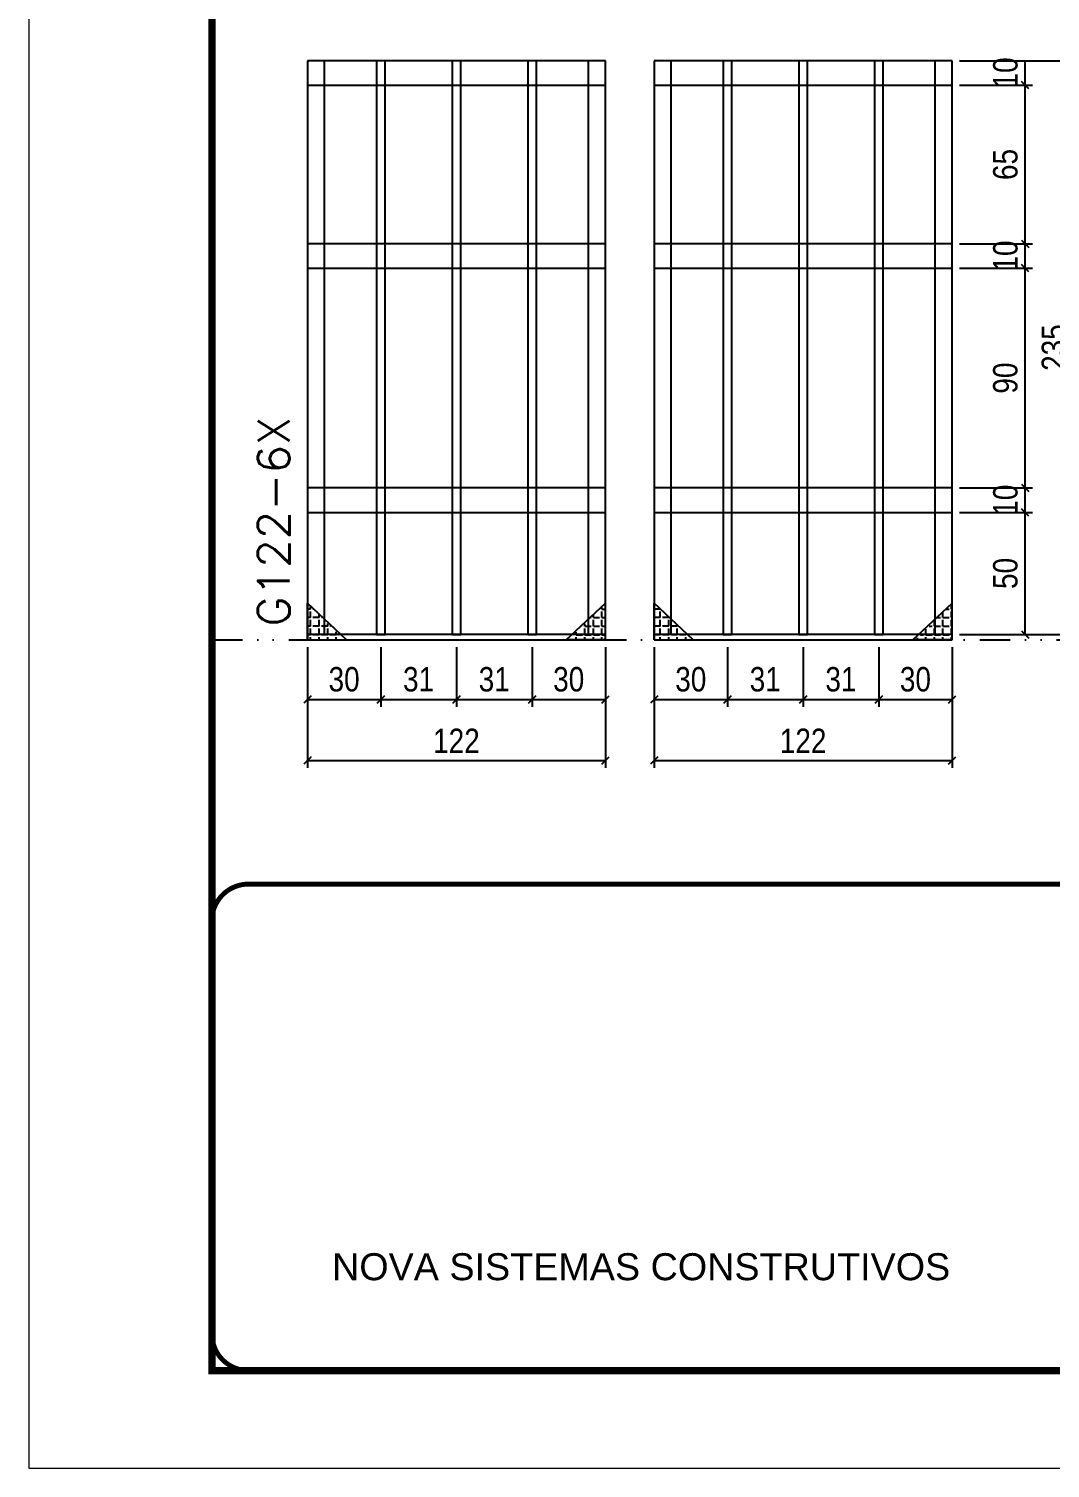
# Model space of a CAD drawing. Header units: millimetres. Extents: x 1945 to 8225, y 304 to 15137.
# Drawn here: x 1945 to 2363, y 304 to 894 of the extents above; entities that cross this region are included whole.
import ezdxf

# ---------------------------------------------------------------- set-up
doc = ezdxf.new("R2010")
doc.units = ezdxf.units.MM
for name, pattern in [('CONTINUO', [0]), ('DASHED', [0.75, 0.5, -0.25]), ('DIVIDE2', [0.625, 0.25, -0.125, 0, -0.125, 0, -0.125])]:
    doc.linetypes.add(name, pattern=pattern)
for name, color, linetype in [('COTA', 241, 'Continuous'), ('Nível', 160, 'Continuous'), ('SARR_2.2x10', 60, 'Continuous'), ('SARR_2.2x7', 40, 'Continuous'), ('SARR_3.5x7', 81, 'Continuous')]:
    doc.layers.add(name, color=color, linetype=linetype)
for name, color, linetype, lineweight in [('Folhas', 255, 'Continuous', 9), ('SARRAFO DE PRESSAO', 251, 'DASHED', 9), ('Texto Seção', 7, 'Continuous', 15)]:
    doc.layers.add(name, color=color, linetype=linetype, lineweight=lineweight)
doc.styles.add('ARIAL', font='arial.ttf')
doc.styles.add('COTA TECNICA', font='techl___.ttf', dxfattribs={"height": 10})
doc.styles.add('REGUA-120', font='ROMANS.shx', dxfattribs={"height": 15})
doc.dimstyles.new('PAINEL', dxfattribs={"dimtxt": 10, "dimasz": 3, "dimexe": 3, "dimexo": 3, "dimgap": 3, "dimtad": 1, "dimdec": 1, "dimzin": 12, "dimdsep": 46, "dimtxsty": 'COTA TECNICA', "dimblk1": 'OBLIQUE', "dimblk2": 'OBLIQUE', "dimsah": 1, "dimcen": 0.9, "dimclrd": 4, "dimclre": 4, "dimclrt": 240, "dimadec": 1, "dimazin": 3, "dimtfac": 1, "dimtdec": 1, "dimtmove": 0, "dimatfit": 3, "dimfxl": 1, "dimtolj": 1, "dimtzin": 12, "dimarcsym": 0})
doc.dimstyles.new('PAINEL-NOVA', dxfattribs={"dimtxt": 10, "dimasz": 3, "dimexe": 3, "dimexo": 3, "dimgap": 3, "dimtad": 1, "dimdec": 1, "dimzin": 12, "dimdsep": 46, "dimtxsty": 'COTA TECNICA', "dimblk1": 'OBLIQUE', "dimblk2": 'OBLIQUE', "dimsah": 1, "dimcen": 0.9, "dimclrd": 4, "dimclre": 4, "dimclrt": 240, "dimadec": 1, "dimazin": 3, "dimtfac": 1, "dimtdec": 1, "dimtix": 1, "dimtmove": 0, "dimatfit": 3, "dimfxl": 1, "dimtolj": 1, "dimtzin": 12, "dimarcsym": 0})
pattern_1 = [(0, (33507.324, 9366.3574), (0, 3.4925), [2.54, -0.9525]), (90, (33507.324, 9366.3574), (-3.4925, 2e-16), [2.54, -0.9525])]

# ---------------------------------------------------------------- blocks, each defined once
blk = doc.blocks.new('9999999999')
at = {"color": 30, "linetype": 'CONTINUO', "const_width": 2}
blk.add_lwpolyline([(99583.98, 34230.21), (99583.98, 34414.45, 0.414214), (99568.98, 34429.45), (98228.98, 34429.45, 0.414214), (98213.98, 34414.45), (98213.98, 34245.21, 0.414214), (98228.98, 34230.21), (99583.98, 34230.21)], format="xyb", dxfattribs=at)
at = {"layer": 'Folhas'}
blk.add_lwpolyline([(98138.98, 34190.21), (99623.98, 34190.21), (99623.98, 35240.21), (98138.98, 35240.21)], close=True, dxfattribs=at)
at = {"layer": 'Folhas', "color": 30, "const_width": 3}
blk.add_lwpolyline([(98213.98, 34230.21), (99583.98, 34230.21), (99583.98, 35200.21), (98213.98, 35200.21)], close=True, dxfattribs=at)
at = {"color": 7, "linetype": 'Continuous', "ltscale": 5, "style": 'ARIAL'}
blk.add_text('NOVA SISTEMAS CONSTRUTIVOS', height=11.0592, dxfattribs=at).set_placement((98263.19, 34267.21))
blk = doc.blocks.new('_Oblique')
at = {"color": 0, "linetype": 'ByBlock', "lineweight": -2}
blk.add_line((-0.5, -0.5), (0.5, 0.5), dxfattribs=at)
blk = doc.blocks.new('*D1822')
at = {"layer": 'COTA', "color": 4, "linetype": 'Continuous', "lineweight": -2, "ltscale": 30, "transparency": 16777216}
for p, q in [((2059.01, 640.49), (2059.01, 591.06)), ((2181.01, 640.49), (2181.01, 591.06)), ((2059.01, 594.06), (2181.01, 594.06))]:
    blk.add_line(p, q, dxfattribs=at)
at = {"layer": 'Defpoints', "color": 0, "linetype": 'Continuous', "ltscale": 30, "transparency": 16777216}
for p in [(2059.01, 643.49), (2181.01, 643.49), (2181.01, 594.06)]:
    blk.add_point(p, dxfattribs=at)
at = {"layer": 'COTA', "color": 4, "linetype": 'Continuous', "lineweight": -2, "ltscale": 30, "transparency": 16777216, "xscale": 3, "yscale": 3, "zscale": 3, "rotation": 180}
blk.add_blockref('_Oblique', (2059.01, 594.06), dxfattribs=at)
at = {"layer": 'COTA', "color": 4, "linetype": 'Continuous', "lineweight": -2, "ltscale": 30, "transparency": 16777216, "xscale": 3, "yscale": 3, "zscale": 3}
blk.add_blockref('_Oblique', (2181.01, 594.06), dxfattribs=at)
at = {"layer": 'COTA', "color": 240, "linetype": 'Continuous', "ltscale": 30, "transparency": 16777216, "insert": (2120.01, 602.12), "char_height": 10, "attachment_point": 5, "style": 'COTA TECNICA'}
blk.add_mtext('\\A1;122', dxfattribs=at)
blk = doc.blocks.new('*D1823')
at = {"layer": 'COTA', "color": 4, "linetype": 'Continuous', "lineweight": -2, "ltscale": 30, "transparency": 16777216}
for p, q in [((2059.01, 640.49), (2059.01, 616.06)), ((2089.01, 640.49), (2089.01, 616.06)), ((2059.01, 619.06), (2089.01, 619.06))]:
    blk.add_line(p, q, dxfattribs=at)
at = {"layer": 'Defpoints', "color": 0, "linetype": 'Continuous', "ltscale": 30, "transparency": 16777216}
for p in [(2059.01, 643.49), (2089.01, 643.49), (2089.01, 619.06)]:
    blk.add_point(p, dxfattribs=at)
at = {"layer": 'COTA', "color": 4, "linetype": 'Continuous', "lineweight": -2, "ltscale": 30, "transparency": 16777216, "xscale": 3, "yscale": 3, "zscale": 3, "rotation": 180}
blk.add_blockref('_Oblique', (2059.01, 619.06), dxfattribs=at)
at = {"layer": 'COTA', "color": 4, "linetype": 'Continuous', "lineweight": -2, "ltscale": 30, "transparency": 16777216, "xscale": 3, "yscale": 3, "zscale": 3}
blk.add_blockref('_Oblique', (2089.01, 619.06), dxfattribs=at)
at = {"layer": 'COTA', "color": 240, "linetype": 'Continuous', "ltscale": 30, "transparency": 16777216, "insert": (2074.01, 627.28), "char_height": 10, "attachment_point": 5, "style": 'COTA TECNICA'}
blk.add_mtext('\\A1;30', dxfattribs=at)
blk = doc.blocks.new('*D1824')
at = {"layer": 'COTA', "color": 4, "linetype": 'Continuous', "lineweight": -2, "ltscale": 30, "transparency": 16777216}
for p, q in [((2089.01, 640.49), (2089.01, 616.06)), ((2120.01, 640.49), (2120.01, 616.06)), ((2089.01, 619.06), (2120.01, 619.06))]:
    blk.add_line(p, q, dxfattribs=at)
at = {"layer": 'Defpoints', "color": 0, "linetype": 'Continuous', "ltscale": 30, "transparency": 16777216}
for p in [(2089.01, 643.49), (2120.01, 643.49), (2120.01, 619.06)]:
    blk.add_point(p, dxfattribs=at)
at = {"layer": 'COTA', "color": 4, "linetype": 'Continuous', "lineweight": -2, "ltscale": 30, "transparency": 16777216, "xscale": 3, "yscale": 3, "zscale": 3, "rotation": 180}
blk.add_blockref('_Oblique', (2089.01, 619.06), dxfattribs=at)
at = {"layer": 'COTA', "color": 4, "linetype": 'Continuous', "lineweight": -2, "ltscale": 30, "transparency": 16777216, "xscale": 3, "yscale": 3, "zscale": 3}
blk.add_blockref('_Oblique', (2120.01, 619.06), dxfattribs=at)
at = {"layer": 'COTA', "color": 240, "linetype": 'Continuous', "ltscale": 30, "transparency": 16777216, "insert": (2104.51, 627.28), "char_height": 10, "attachment_point": 5, "style": 'COTA TECNICA'}
blk.add_mtext('\\A1;31', dxfattribs=at)
blk = doc.blocks.new('*D1825')
at = {"layer": 'COTA', "color": 4, "linetype": 'Continuous', "lineweight": -2, "ltscale": 30, "transparency": 16777216}
for p, q in [((2120.01, 640.49), (2120.01, 616.06)), ((2151.01, 640.49), (2151.01, 616.06)), ((2120.01, 619.06), (2151.01, 619.06))]:
    blk.add_line(p, q, dxfattribs=at)
at = {"layer": 'Defpoints', "color": 0, "linetype": 'Continuous', "ltscale": 30, "transparency": 16777216}
for p in [(2120.01, 643.49), (2151.01, 643.49), (2151.01, 619.06)]:
    blk.add_point(p, dxfattribs=at)
at = {"layer": 'COTA', "color": 4, "linetype": 'Continuous', "lineweight": -2, "ltscale": 30, "transparency": 16777216, "xscale": 3, "yscale": 3, "zscale": 3, "rotation": 180}
blk.add_blockref('_Oblique', (2120.01, 619.06), dxfattribs=at)
at = {"layer": 'COTA', "color": 4, "linetype": 'Continuous', "lineweight": -2, "ltscale": 30, "transparency": 16777216, "xscale": 3, "yscale": 3, "zscale": 3}
blk.add_blockref('_Oblique', (2151.01, 619.06), dxfattribs=at)
at = {"layer": 'COTA', "color": 240, "linetype": 'Continuous', "ltscale": 30, "transparency": 16777216, "insert": (2135.51, 627.28), "char_height": 10, "attachment_point": 5, "style": 'COTA TECNICA'}
blk.add_mtext('\\A1;31', dxfattribs=at)
blk = doc.blocks.new('*D1826')
at = {"layer": 'COTA', "color": 4, "linetype": 'Continuous', "lineweight": -2, "ltscale": 30, "transparency": 16777216}
for p, q in [((2151.01, 640.49), (2151.01, 616.06)), ((2181.01, 640.49), (2181.01, 616.06)), ((2151.01, 619.06), (2181.01, 619.06))]:
    blk.add_line(p, q, dxfattribs=at)
at = {"layer": 'Defpoints', "color": 0, "linetype": 'Continuous', "ltscale": 30, "transparency": 16777216}
for p in [(2151.01, 643.49), (2181.01, 643.49), (2181.01, 619.06)]:
    blk.add_point(p, dxfattribs=at)
at = {"layer": 'COTA', "color": 4, "linetype": 'Continuous', "lineweight": -2, "ltscale": 30, "transparency": 16777216, "xscale": 3, "yscale": 3, "zscale": 3, "rotation": 180}
blk.add_blockref('_Oblique', (2151.01, 619.06), dxfattribs=at)
at = {"layer": 'COTA', "color": 4, "linetype": 'Continuous', "lineweight": -2, "ltscale": 30, "transparency": 16777216, "xscale": 3, "yscale": 3, "zscale": 3}
blk.add_blockref('_Oblique', (2181.01, 619.06), dxfattribs=at)
at = {"layer": 'COTA', "color": 240, "linetype": 'Continuous', "ltscale": 30, "transparency": 16777216, "insert": (2166.01, 627.28), "char_height": 10, "attachment_point": 5, "style": 'COTA TECNICA'}
blk.add_mtext('\\A1;30', dxfattribs=at)
blk = doc.blocks.new('*D1827')
at = {"layer": 'COTA', "color": 4, "linetype": 'Continuous', "lineweight": -2, "ltscale": 30, "transparency": 16777216}
for p, q in [((2326.01, 880.69), (2376.01, 880.69)), ((2373.01, 645.69), (2373.01, 880.69)), ((2326.01, 645.69), (2376.01, 645.69))]:
    blk.add_line(p, q, dxfattribs=at)
at = {"layer": 'Defpoints', "color": 0, "linetype": 'Continuous', "ltscale": 30, "transparency": 16777216}
for p in [(2323.01, 880.69), (2373.01, 880.69), (2323.01, 645.69)]:
    blk.add_point(p, dxfattribs=at)
at = {"layer": 'COTA', "color": 4, "linetype": 'Continuous', "lineweight": -2, "ltscale": 30, "transparency": 16777216, "xscale": 3, "yscale": 3, "zscale": 3}
for p, rotation in [((2373.01, 880.69), 90), ((2373.01, 645.69), 270)]:
    blk.add_blockref('_Oblique', p, dxfattribs=dict(at, rotation=rotation))
at = {"layer": 'COTA', "color": 240, "linetype": 'Continuous', "ltscale": 30, "transparency": 16777216, "insert": (2364.79, 763.19), "char_height": 10, "attachment_point": 5, "rotation": 90, "style": 'COTA TECNICA'}
blk.add_mtext('\\A1;235', dxfattribs=at)
blk = doc.blocks.new('*D1828')
at = {"layer": 'COTA', "color": 4, "linetype": 'Continuous', "lineweight": -2, "ltscale": 30, "transparency": 16777216}
for p, q in [((2326.01, 695.69), (2356.01, 695.69)), ((2353.01, 645.69), (2353.01, 695.69)), ((2326.01, 645.69), (2356.01, 645.69))]:
    blk.add_line(p, q, dxfattribs=at)
at = {"layer": 'Defpoints', "color": 0, "linetype": 'Continuous', "ltscale": 30, "transparency": 16777216}
for p in [(2323.01, 695.69), (2353.01, 695.69), (2323.01, 645.69)]:
    blk.add_point(p, dxfattribs=at)
at = {"layer": 'COTA', "color": 4, "linetype": 'Continuous', "lineweight": -2, "ltscale": 30, "transparency": 16777216, "xscale": 3, "yscale": 3, "zscale": 3}
for p, rotation in [((2353.01, 695.69), 90), ((2353.01, 645.69), 270)]:
    blk.add_blockref('_Oblique', p, dxfattribs=dict(at, rotation=rotation))
at = {"layer": 'COTA', "color": 240, "linetype": 'Continuous', "ltscale": 30, "transparency": 16777216, "insert": (2344.9, 670.69), "char_height": 10, "attachment_point": 5, "rotation": 90, "style": 'COTA TECNICA'}
blk.add_mtext('\\A1;50', dxfattribs=at)
blk = doc.blocks.new('*D1829')
at = {"layer": 'COTA', "color": 4, "linetype": 'Continuous', "lineweight": -2, "ltscale": 30, "transparency": 16777216}
for p, q in [((2326.01, 705.69), (2356.01, 705.69)), ((2353.01, 695.69), (2353.01, 705.69)), ((2326.01, 695.69), (2356.01, 695.69))]:
    blk.add_line(p, q, dxfattribs=at)
at = {"layer": 'Defpoints', "color": 0, "linetype": 'Continuous', "ltscale": 30, "transparency": 16777216}
for p in [(2323.01, 705.69), (2353.01, 705.69), (2323.01, 695.69)]:
    blk.add_point(p, dxfattribs=at)
at = {"layer": 'COTA', "color": 240, "linetype": 'Continuous', "ltscale": 30, "transparency": 16777216, "insert": (2344.91, 700.69), "char_height": 10, "attachment_point": 5, "rotation": 90, "style": 'COTA TECNICA'}
blk.add_mtext('\\A1;10', dxfattribs=at)
blk = doc.blocks.new('*D1830')
at = {"layer": 'COTA', "color": 4, "linetype": 'Continuous', "lineweight": -2, "ltscale": 30, "transparency": 16777216}
for p, q in [((2326.01, 795.69), (2356.01, 795.69)), ((2353.01, 705.69), (2353.01, 795.69)), ((2326.01, 705.69), (2356.01, 705.69))]:
    blk.add_line(p, q, dxfattribs=at)
at = {"layer": 'Defpoints', "color": 0, "linetype": 'Continuous', "ltscale": 30, "transparency": 16777216}
for p in [(2323.01, 795.69), (2353.01, 795.69), (2323.01, 705.69)]:
    blk.add_point(p, dxfattribs=at)
at = {"layer": 'COTA', "color": 4, "linetype": 'Continuous', "lineweight": -2, "ltscale": 30, "transparency": 16777216, "xscale": 3, "yscale": 3, "zscale": 3}
for p, rotation in [((2353.01, 795.69), 90), ((2353.01, 705.69), 270)]:
    blk.add_blockref('_Oblique', p, dxfattribs=dict(at, rotation=rotation))
at = {"layer": 'COTA', "color": 240, "linetype": 'Continuous', "ltscale": 30, "transparency": 16777216, "insert": (2344.88, 750.69), "char_height": 10, "attachment_point": 5, "rotation": 90, "style": 'COTA TECNICA'}
blk.add_mtext('\\A1;90', dxfattribs=at)
blk = doc.blocks.new('*D1831')
at = {"layer": 'COTA', "color": 4, "linetype": 'Continuous', "lineweight": -2, "ltscale": 30, "transparency": 16777216}
for p, q in [((2326.01, 805.69), (2356.01, 805.69)), ((2353.01, 795.69), (2353.01, 805.69)), ((2326.01, 795.69), (2356.01, 795.69))]:
    blk.add_line(p, q, dxfattribs=at)
at = {"layer": 'Defpoints', "color": 0, "linetype": 'Continuous', "ltscale": 30, "transparency": 16777216}
for p in [(2323.01, 805.69), (2353.01, 805.69), (2323.01, 795.69)]:
    blk.add_point(p, dxfattribs=at)
at = {"layer": 'COTA', "color": 240, "linetype": 'Continuous', "ltscale": 30, "transparency": 16777216, "insert": (2344.91, 800.69), "char_height": 10, "attachment_point": 5, "rotation": 90, "style": 'COTA TECNICA'}
blk.add_mtext('\\A1;10', dxfattribs=at)
blk = doc.blocks.new('GRA-D2')
at = {"layer": 'SARR_2.2x10'}
h = blk.add_hatch(dxfattribs=at)
h.set_pattern_fill('ANGLE', color=256, scale=0.5)
h.set_pattern_definition(pattern_1)
h.paths.add_polyline_path([(-7, 8), (0, 15), (0, 2.2), (-7, 2.2)])
h = blk.add_hatch(dxfattribs=at)
h.set_pattern_fill('ANGLE', color=256, scale=0.5)
h.set_pattern_definition(pattern_1)
h.paths.add_polyline_path([(-7, 8), (-7, 2.2), (-12.8, 2.2)])
h = blk.add_hatch(dxfattribs=at)
h.set_pattern_fill('ANGLE', color=256, scale=0.5)
h.set_pattern_definition(pattern_1)
h.paths.add_polyline_path([(-12.8, 2.2), (0, 2.2), (0, 0), (-15, 0)])
for p, q in [((-16, 0), (0, 15)), ((0, 0), (0, 15)), ((0, 0), (-16, 0))]:
    blk.add_line(p, q, dxfattribs=at)
at = {"layer": 'SARR_2.2x7'}
blk.add_line((0, 0), (0, 2.2), dxfattribs=at)
blk = doc.blocks.new('GRA-E2')
at = {"layer": 'SARR_2.2x7', "linetype": 'Continuous', "ltscale": 30, "xscale": -1}
blk.add_blockref('GRA-D2', (0, 0), dxfattribs=at)
blk = doc.blocks.new('*D1832')
at = {"layer": 'COTA', "color": 4, "linetype": 'Continuous', "lineweight": -2, "ltscale": 30, "transparency": 16777216}
for p, q in [((2201.01, 640.49), (2201.01, 591.06)), ((2323.01, 640.49), (2323.01, 591.06)), ((2201.01, 594.06), (2323.01, 594.06))]:
    blk.add_line(p, q, dxfattribs=at)
at = {"layer": 'Defpoints', "color": 0, "linetype": 'Continuous', "ltscale": 30, "transparency": 16777216}
for p in [(2201.01, 643.49), (2323.01, 643.49), (2323.01, 594.06)]:
    blk.add_point(p, dxfattribs=at)
at = {"layer": 'COTA', "color": 4, "linetype": 'Continuous', "lineweight": -2, "ltscale": 30, "transparency": 16777216, "xscale": 3, "yscale": 3, "zscale": 3, "rotation": 180}
blk.add_blockref('_Oblique', (2201.01, 594.06), dxfattribs=at)
at = {"layer": 'COTA', "color": 4, "linetype": 'Continuous', "lineweight": -2, "ltscale": 30, "transparency": 16777216, "xscale": 3, "yscale": 3, "zscale": 3}
blk.add_blockref('_Oblique', (2323.01, 594.06), dxfattribs=at)
at = {"layer": 'COTA', "color": 240, "linetype": 'Continuous', "ltscale": 30, "transparency": 16777216, "insert": (2262.01, 602.12), "char_height": 10, "attachment_point": 5, "style": 'COTA TECNICA'}
blk.add_mtext('\\A1;122', dxfattribs=at)
blk = doc.blocks.new('*D1833')
at = {"layer": 'COTA', "color": 4, "linetype": 'Continuous', "lineweight": -2, "ltscale": 30, "transparency": 16777216}
for p, q in [((2201.01, 640.49), (2201.01, 616.06)), ((2231.01, 640.49), (2231.01, 616.06)), ((2201.01, 619.06), (2231.01, 619.06))]:
    blk.add_line(p, q, dxfattribs=at)
at = {"layer": 'Defpoints', "color": 0, "linetype": 'Continuous', "ltscale": 30, "transparency": 16777216}
for p in [(2201.01, 643.49), (2231.01, 643.49), (2231.01, 619.06)]:
    blk.add_point(p, dxfattribs=at)
at = {"layer": 'COTA', "color": 4, "linetype": 'Continuous', "lineweight": -2, "ltscale": 30, "transparency": 16777216, "xscale": 3, "yscale": 3, "zscale": 3, "rotation": 180}
blk.add_blockref('_Oblique', (2201.01, 619.06), dxfattribs=at)
at = {"layer": 'COTA', "color": 4, "linetype": 'Continuous', "lineweight": -2, "ltscale": 30, "transparency": 16777216, "xscale": 3, "yscale": 3, "zscale": 3}
blk.add_blockref('_Oblique', (2231.01, 619.06), dxfattribs=at)
at = {"layer": 'COTA', "color": 240, "linetype": 'Continuous', "ltscale": 30, "transparency": 16777216, "insert": (2216.01, 627.28), "char_height": 10, "attachment_point": 5, "style": 'COTA TECNICA'}
blk.add_mtext('\\A1;30', dxfattribs=at)
blk = doc.blocks.new('*D1834')
at = {"layer": 'COTA', "color": 4, "linetype": 'Continuous', "lineweight": -2, "ltscale": 30, "transparency": 16777216}
for p, q in [((2231.01, 640.49), (2231.01, 616.06)), ((2262.01, 640.49), (2262.01, 616.06)), ((2231.01, 619.06), (2262.01, 619.06))]:
    blk.add_line(p, q, dxfattribs=at)
at = {"layer": 'Defpoints', "color": 0, "linetype": 'Continuous', "ltscale": 30, "transparency": 16777216}
for p in [(2231.01, 643.49), (2262.01, 643.49), (2262.01, 619.06)]:
    blk.add_point(p, dxfattribs=at)
at = {"layer": 'COTA', "color": 4, "linetype": 'Continuous', "lineweight": -2, "ltscale": 30, "transparency": 16777216, "xscale": 3, "yscale": 3, "zscale": 3, "rotation": 180}
blk.add_blockref('_Oblique', (2231.01, 619.06), dxfattribs=at)
at = {"layer": 'COTA', "color": 4, "linetype": 'Continuous', "lineweight": -2, "ltscale": 30, "transparency": 16777216, "xscale": 3, "yscale": 3, "zscale": 3}
blk.add_blockref('_Oblique', (2262.01, 619.06), dxfattribs=at)
at = {"layer": 'COTA', "color": 240, "linetype": 'Continuous', "ltscale": 30, "transparency": 16777216, "insert": (2246.51, 627.28), "char_height": 10, "attachment_point": 5, "style": 'COTA TECNICA'}
blk.add_mtext('\\A1;31', dxfattribs=at)
blk = doc.blocks.new('*D1835')
at = {"layer": 'COTA', "color": 4, "linetype": 'Continuous', "lineweight": -2, "ltscale": 30, "transparency": 16777216}
for p, q in [((2262.01, 640.49), (2262.01, 616.06)), ((2293.01, 640.49), (2293.01, 616.06)), ((2262.01, 619.06), (2293.01, 619.06))]:
    blk.add_line(p, q, dxfattribs=at)
at = {"layer": 'Defpoints', "color": 0, "linetype": 'Continuous', "ltscale": 30, "transparency": 16777216}
for p in [(2262.01, 643.49), (2293.01, 643.49), (2293.01, 619.06)]:
    blk.add_point(p, dxfattribs=at)
at = {"layer": 'COTA', "color": 4, "linetype": 'Continuous', "lineweight": -2, "ltscale": 30, "transparency": 16777216, "xscale": 3, "yscale": 3, "zscale": 3, "rotation": 180}
blk.add_blockref('_Oblique', (2262.01, 619.06), dxfattribs=at)
at = {"layer": 'COTA', "color": 4, "linetype": 'Continuous', "lineweight": -2, "ltscale": 30, "transparency": 16777216, "xscale": 3, "yscale": 3, "zscale": 3}
blk.add_blockref('_Oblique', (2293.01, 619.06), dxfattribs=at)
at = {"layer": 'COTA', "color": 240, "linetype": 'Continuous', "ltscale": 30, "transparency": 16777216, "insert": (2277.51, 627.28), "char_height": 10, "attachment_point": 5, "style": 'COTA TECNICA'}
blk.add_mtext('\\A1;31', dxfattribs=at)
blk = doc.blocks.new('*D1836')
at = {"layer": 'COTA', "color": 4, "linetype": 'Continuous', "lineweight": -2, "ltscale": 30, "transparency": 16777216}
for p, q in [((2293.01, 640.49), (2293.01, 616.06)), ((2323.01, 640.49), (2323.01, 616.06)), ((2293.01, 619.06), (2323.01, 619.06))]:
    blk.add_line(p, q, dxfattribs=at)
at = {"layer": 'Defpoints', "color": 0, "linetype": 'Continuous', "ltscale": 30, "transparency": 16777216}
for p in [(2293.01, 643.49), (2323.01, 643.49), (2323.01, 619.06)]:
    blk.add_point(p, dxfattribs=at)
at = {"layer": 'COTA', "color": 4, "linetype": 'Continuous', "lineweight": -2, "ltscale": 30, "transparency": 16777216, "xscale": 3, "yscale": 3, "zscale": 3, "rotation": 180}
blk.add_blockref('_Oblique', (2293.01, 619.06), dxfattribs=at)
at = {"layer": 'COTA', "color": 4, "linetype": 'Continuous', "lineweight": -2, "ltscale": 30, "transparency": 16777216, "xscale": 3, "yscale": 3, "zscale": 3}
blk.add_blockref('_Oblique', (2323.01, 619.06), dxfattribs=at)
at = {"layer": 'COTA', "color": 240, "linetype": 'Continuous', "ltscale": 30, "transparency": 16777216, "insert": (2308.01, 627.28), "char_height": 10, "attachment_point": 5, "style": 'COTA TECNICA'}
blk.add_mtext('\\A1;30', dxfattribs=at)
blk = doc.blocks.new('*D1853')
at = {"layer": 'COTA', "color": 4, "linetype": 'Continuous', "lineweight": -2, "ltscale": 30, "transparency": 16777216}
for p, q in [((2326.01, 880.69), (2356.01, 880.69)), ((2353.01, 870.69), (2353.01, 880.69)), ((2326.01, 870.69), (2356.01, 870.69))]:
    blk.add_line(p, q, dxfattribs=at)
at = {"layer": 'Defpoints', "color": 0, "linetype": 'Continuous', "ltscale": 30, "transparency": 16777216}
for p in [(2323.01, 880.69), (2353.01, 880.69), (2323.01, 870.69)]:
    blk.add_point(p, dxfattribs=at)
at = {"layer": 'COTA', "color": 240, "linetype": 'Continuous', "ltscale": 30, "transparency": 16777216, "insert": (2344.91, 875.69), "char_height": 10, "attachment_point": 5, "rotation": 90, "style": 'COTA TECNICA'}
blk.add_mtext('\\A1;10', dxfattribs=at)
blk = doc.blocks.new('*D1854')
at = {"layer": 'COTA', "color": 4, "lineweight": -2, "transparency": 16777216}
for p, q in [((2326.01, 870.69), (2356.01, 870.69)), ((2353.01, 805.69), (2353.01, 870.69)), ((2326.01, 805.69), (2356.01, 805.69))]:
    blk.add_line(p, q, dxfattribs=at)
at = {"layer": 'Defpoints', "color": 0, "transparency": 16777216}
for p in [(2323.01, 870.69), (2353.01, 870.69), (2323.01, 805.69)]:
    blk.add_point(p, dxfattribs=at)
at = {"layer": 'COTA', "color": 4, "lineweight": -2, "transparency": 16777216, "xscale": 3, "yscale": 3, "zscale": 3}
for p, rotation in [((2353.01, 870.69), 90), ((2353.01, 805.69), 270)]:
    blk.add_blockref('_Oblique', p, dxfattribs=dict(at, rotation=rotation))
at = {"layer": 'COTA', "color": 240, "transparency": 16777216, "insert": (2344.9, 838.19), "char_height": 10, "attachment_point": 5, "rotation": 90, "style": 'COTA TECNICA'}
blk.add_mtext('\\A1;65', dxfattribs=at)

msp = doc.modelspace()

# ---------------------------------------------------------------- linework, layer by layer
at = {"layer": 'Nível', "color": 4, "linetype": 'DIVIDE2', "ltscale": 50}
msp.add_line((2019.86, 643.49), (3389.86, 643.49), dxfattribs=at)
msp.add_line((2019.86, 643.49), (3389.86, 643.49), dxfattribs=at)
at = {"layer": 'SARR_2.2x10', "linetype": 'Continuous', "ltscale": 30}
for p, q in [((2181.01, 880.69), (2059.01, 880.69)), ((2059.01, 880.69), (2059.01, 870.69)), ((2181.01, 870.69), (2181.01, 880.69)), ((2323.01, 880.69), (2201.01, 880.69)), ((2201.01, 880.69), (2201.01, 870.69)), ((2323.01, 870.69), (2323.01, 880.69)), ((2059.01, 870.69), (2181.01, 870.69)), ((2201.01, 870.69), (2323.01, 870.69)), ((2181.01, 805.69), (2059.01, 805.69)), ((2059.01, 805.69), (2059.01, 795.69)), ((2181.01, 795.69), (2181.01, 805.69)), ((2323.01, 805.69), (2201.01, 805.69)), ((2201.01, 805.69), (2201.01, 795.69)), ((2323.01, 795.69), (2323.01, 805.69)), ((2059.01, 795.69), (2181.01, 795.69)), ((2201.01, 795.69), (2323.01, 795.69)), ((2181.01, 705.69), (2059.01, 705.69)), ((2059.01, 705.69), (2059.01, 695.69)), ((2181.01, 695.69), (2181.01, 705.69)), ((2323.01, 705.69), (2201.01, 705.69)), ((2201.01, 705.69), (2201.01, 695.69)), ((2323.01, 695.69), (2323.01, 705.69)), ((2059.01, 695.69), (2181.01, 695.69)), ((2201.01, 695.69), (2323.01, 695.69))]:
    msp.add_line(p, q, dxfattribs=at)
at = {"layer": 'SARR_2.2x7', "linetype": 'Continuous', "ltscale": 30}
for p, q in [((2059.01, 880.69), (2059.01, 643.49)), ((2066.01, 880.69), (2059.01, 880.69)), ((2066.01, 645.69), (2066.01, 880.69)), ((2181.01, 880.69), (2174.01, 880.69)), ((2174.01, 880.69), (2174.01, 645.69)), ((2181.01, 643.49), (2181.01, 880.69)), ((2201.01, 880.69), (2201.01, 643.49)), ((2208.01, 880.69), (2201.01, 880.69)), ((2208.01, 645.69), (2208.01, 880.69)), ((2323.01, 880.69), (2316.01, 880.69)), ((2316.01, 880.69), (2316.01, 645.69)), ((2323.01, 643.49), (2323.01, 880.69)), ((2181.01, 645.69), (2059.01, 645.69)), ((2059.01, 643.49), (2181.01, 643.49)), ((2323.01, 645.69), (2201.01, 645.69)), ((2201.01, 643.49), (2323.01, 643.49))]:
    msp.add_line(p, q, dxfattribs=at)
at = {"layer": 'SARR_3.5x7', "linetype": 'Continuous', "ltscale": 30}
for p, q in [((2090.76, 880.69), (2087.26, 880.69)), ((2087.26, 880.69), (2087.26, 645.69)), ((2090.76, 645.69), (2090.76, 880.69)), ((2121.76, 880.69), (2118.26, 880.69)), ((2118.26, 880.69), (2118.26, 645.69)), ((2121.76, 645.69), (2121.76, 880.69)), ((2152.76, 880.69), (2149.26, 880.69)), ((2149.26, 880.69), (2149.26, 645.69)), ((2152.76, 645.69), (2152.76, 880.69)), ((2232.76, 880.69), (2229.26, 880.69)), ((2229.26, 880.69), (2229.26, 645.69)), ((2232.76, 645.69), (2232.76, 880.69)), ((2263.76, 880.69), (2260.26, 880.69)), ((2260.26, 880.69), (2260.26, 645.69)), ((2263.76, 645.69), (2263.76, 880.69)), ((2294.76, 880.69), (2291.26, 880.69)), ((2291.26, 880.69), (2291.26, 645.69)), ((2294.76, 645.69), (2294.76, 880.69)), ((2087.26, 645.69), (2090.76, 645.69)), ((2118.26, 645.69), (2121.76, 645.69)), ((2149.26, 645.69), (2152.76, 645.69)), ((2229.26, 645.69), (2232.76, 645.69)), ((2260.26, 645.69), (2263.76, 645.69)), ((2291.26, 645.69), (2294.76, 645.69))]:
    msp.add_line(p, q, dxfattribs=at)

# ---------------------------------------------------------------- block references
at = {"layer": 'SARR_2.2x7', "linetype": 'Continuous', "ltscale": 30}
for name, p in [('GRA-E2', (2059.01, 643.49)), ('GRA-D2', (2181.01, 643.49)), ('GRA-E2', (2201.01, 643.49)), ('GRA-D2', (2323.01, 643.49))]:
    msp.add_blockref(name, p, dxfattribs=at)
at = {"layer": 'SARRAFO DE PRESSAO', "color": 6, "linetype": 'ByBlock'}
msp.add_blockref('9999999999', (-96194.12, -33886), dxfattribs=at)

# ---------------------------------------------------------------- texts
at = {"layer": 'Texto Seção', "style": 'REGUA-120', "width": 1.05}
msp.add_text('G122-6X', height=13, rotation=90, dxfattribs=at).set_placement((2051.7, 648.99))

# ---------------------------------------------------------------- dimensions: what is measured, and where the dimension line sits
at = {"layer": 'COTA', "linetype": 'Continuous', "ltscale": 30}
for base, p1, p2, picture, middle in [((2353.01, 880.69), (2323.01, 870.69), (2323.01, 880.69), '*D1853', (2344.91, 875.69)), ((2373.01, 880.69), (2323.01, 645.69), (2323.01, 880.69), '*D1827', (2364.79, 763.19)), ((2353.01, 805.69), (2323.01, 795.69), (2323.01, 805.69), '*D1831', (2344.91, 800.69)), ((2353.01, 795.69), (2323.01, 705.69), (2323.01, 795.69), '*D1830', (2344.88, 750.69)), ((2353.01, 705.69), (2323.01, 695.69), (2323.01, 705.69), '*D1829', (2344.91, 700.69)), ((2353.01, 695.69), (2323.01, 645.69), (2323.01, 695.69), '*D1828', (2344.9, 670.69))]:
    dim = msp.add_linear_dim(base=base, p1=p1, p2=p2, angle=90, dimstyle='PAINEL-NOVA', dxfattribs=at)
    dim.commit()
    dim.dimension.update_dxf_attribs({"geometry": picture, "text_midpoint": middle})
at = {"layer": 'COTA'}
dim = msp.add_linear_dim(base=(2353.01, 870.69), p1=(2323.01, 805.69), p2=(2323.01, 870.69), angle=90, dimstyle='PAINEL', dxfattribs=at)
dim.commit()
dim.dimension.update_dxf_attribs({"geometry": '*D1854', "text_midpoint": (2344.9, 838.19)})
at = {"layer": 'COTA', "linetype": 'Continuous', "ltscale": 30}
for base, p1, p2, picture, middle in [((2181.01, 594.06), (2059.01, 643.49), (2181.01, 643.49), '*D1822', (2120.01, 602.12)), ((2089.01, 619.06), (2059.01, 643.49), (2089.01, 643.49), '*D1823', (2074.01, 627.28)), ((2120.01, 619.06), (2089.01, 643.49), (2120.01, 643.49), '*D1824', (2104.51, 627.28)), ((2151.01, 619.06), (2120.01, 643.49), (2151.01, 643.49), '*D1825', (2135.51, 627.28)), ((2181.01, 619.06), (2151.01, 643.49), (2181.01, 643.49), '*D1826', (2166.01, 627.28)), ((2323.01, 594.06), (2201.01, 643.49), (2323.01, 643.49), '*D1832', (2262.01, 602.12)), ((2231.01, 619.06), (2201.01, 643.49), (2231.01, 643.49), '*D1833', (2216.01, 627.28)), ((2262.01, 619.06), (2231.01, 643.49), (2262.01, 643.49), '*D1834', (2246.51, 627.28)), ((2293.01, 619.06), (2262.01, 643.49), (2293.01, 643.49), '*D1835', (2277.51, 627.28)), ((2323.01, 619.06), (2293.01, 643.49), (2323.01, 643.49), '*D1836', (2308.01, 627.28))]:
    dim = msp.add_linear_dim(base=base, p1=p1, p2=p2, dimstyle='PAINEL-NOVA', dxfattribs=at)
    dim.commit()
    dim.dimension.update_dxf_attribs({"geometry": picture, "text_midpoint": middle})

doc.saveas('drawing.dxf')
